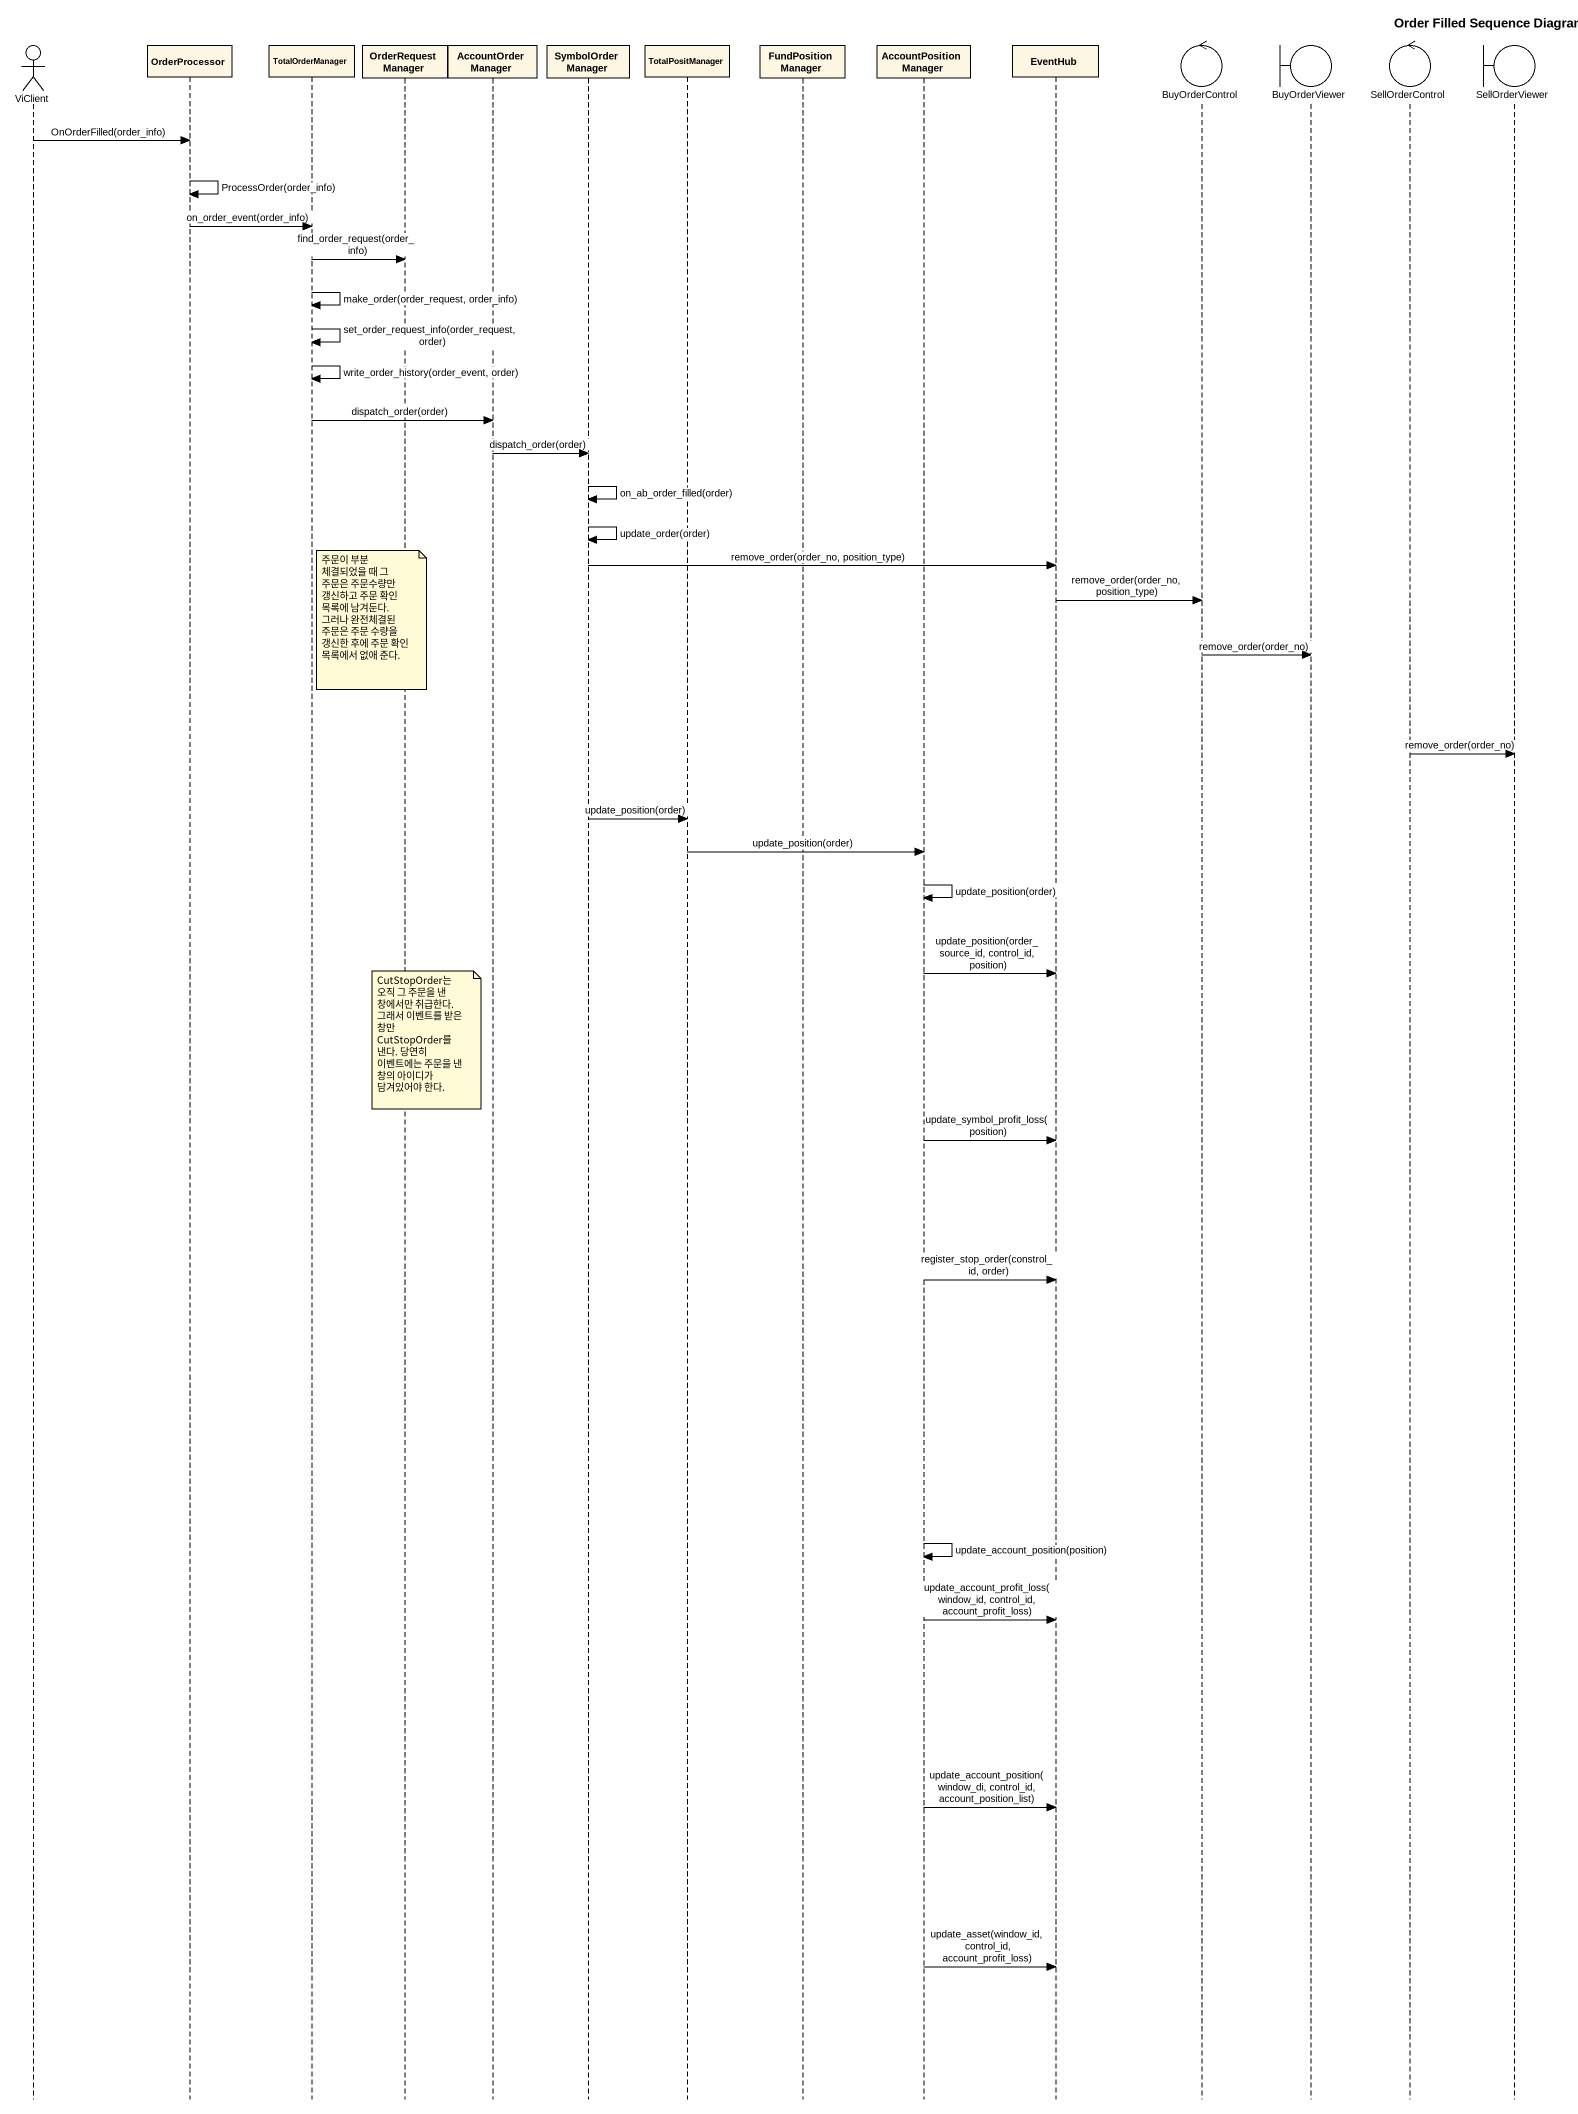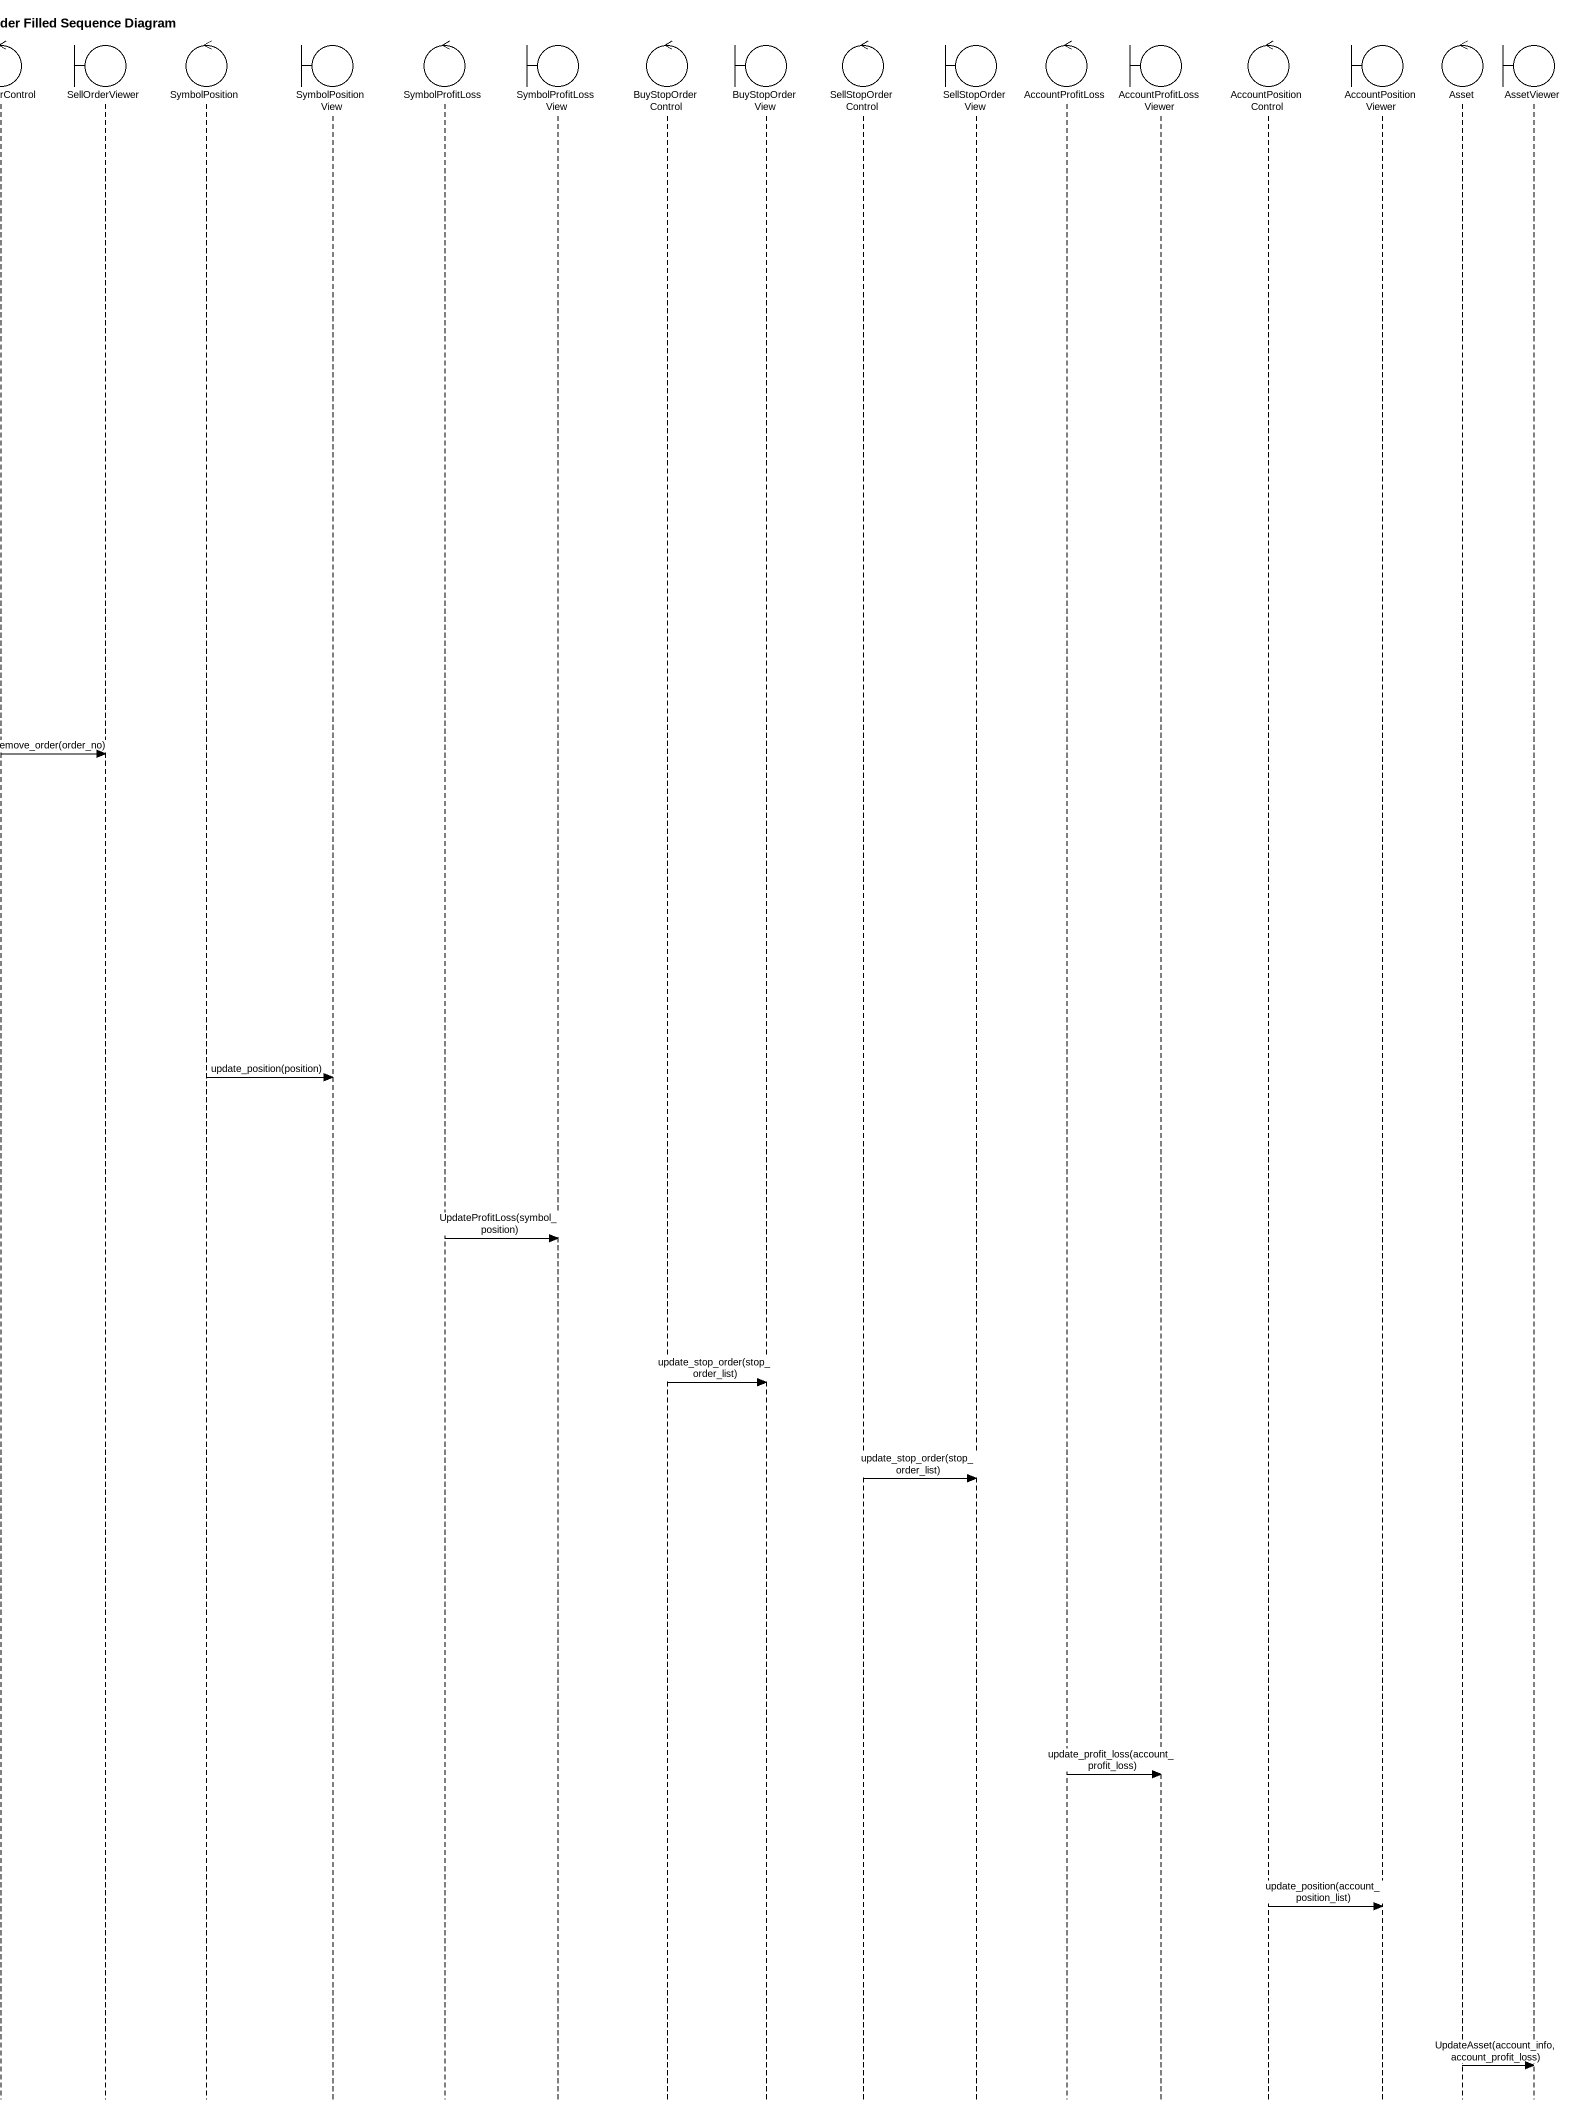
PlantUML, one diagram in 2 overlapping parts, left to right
@startuml
title Order Filled Sequence Diagram
hide footbox
actor ViClient
participant OrderProcessor
participant TotalOrderManager
participant OrderRequestManager
participant AccountOrderManager
participant SymbolOrderManager
participant TotalPositManager
participant FundPositionManager
participant AccountPositionManager
participant EventHub
control BuyOrderControl
boundary BuyOrderViewer
control SellOrderControl
boundary SellOrderViewer
control SymbolPosition
boundary SymbolPositionView
control SymbolProfitLoss
boundary SymbolProfitLossView
control BuyStopOrderControl
boundary BuyStopOrderView
control SellStopOrderControl
boundary SellStopOrderView
control AccountProfitLoss
boundary AccountProfitLossViewer
control AccountPositionControl
boundary AccountPositionViewer
control Asset
boundary AssetViewer

ViClient -> OrderProcessor : OnOrderFilled(order_info)
OrderProcessor -> OrderProcessor : ProcessOrder(order_info)
OrderProcessor -> TotalOrderManager : on_order_event(order_info)
TotalOrderManager -> OrderRequestManager : find_order_request(order_info)
TotalOrderManager -> TotalOrderManager : make_order(order_request, order_info)
TotalOrderManager -> TotalOrderManager : set_order_request_info(order_request, order)
TotalOrderManager -> TotalOrderManager : write_order_history(order_event, order)
TotalOrderManager -> AccountOrderManager : dispatch_order(order)
AccountOrderManager -> SymbolOrderManager : dispatch_order(order)
SymbolOrderManager -> SymbolOrderManager : on_ab_order_filled(order)
SymbolOrderManager -> SymbolOrderManager : update_order(order)
SymbolOrderManager -> EventHub : remove_order(order_no, position_type)
EventHub -> BuyOrderControl : remove_order(order_no, position_type)
note over OrderRequestManager : 주문이 부분 체결되었을 때 그 주문은 주문수량만 갱신하고 주문 확인 목록에 남겨둔다. 그러나 완전체결된 주문은 주문 수량을 갱신한 후에 주문 확인 목록에서 없애 준다.
BuyOrderControl -> BuyOrderViewer : remove_order(order_no)
SellOrderControl -> SellOrderViewer : remove_order(order_no)
SymbolOrderManager -> TotalPositManager : update_position(order)
TotalPositManager -> AccountPositionManager : update_position(order)
AccountPositionManager -> AccountPositionManager : update_position(order)
AccountPositionManager -> EventHub : update_position(order_source_id, control_id, position)
note over OrderRequestManager : CutStopOrder는 오직 그 주문을 낸 창에서만 취급한다. 그래서 이벤트를 받은 창만 CutStopOrder를 낸다. 당연히 이벤트에는 주문을 낸 창의 아이디가 담겨있어야 한다.
SymbolPosition -> SymbolPositionView : update_position(position)
AccountPositionManager -> EventHub : update_symbol_profit_loss(position)
SymbolProfitLoss -> SymbolProfitLossView : UpdateProfitLoss(symbol_position)
AccountPositionManager -> EventHub : register_stop_order(constrol_id, order)
BuyStopOrderControl -> BuyStopOrderView : update_stop_order(stop_order_list)
SellStopOrderControl -> SellStopOrderView : update_stop_order(stop_order_list)
AccountPositionManager -> AccountPositionManager : update_account_position(position)
AccountPositionManager -> EventHub : update_account_profit_loss(window_id, control_id, account_profit_loss)
AccountProfitLoss -> AccountProfitLossViewer : update_profit_loss(account_profit_loss)
AccountPositionManager -> EventHub : update_account_position(window_di, control_id, account_position_list)
AccountPositionControl -> AccountPositionViewer : update_position(account_position_list)
AccountPositionManager -> EventHub : update_asset(window_id, control_id, account_profit_loss)
Asset -> AssetViewer : UpdateAsset(account_info, account_profit_loss)
@enduml
